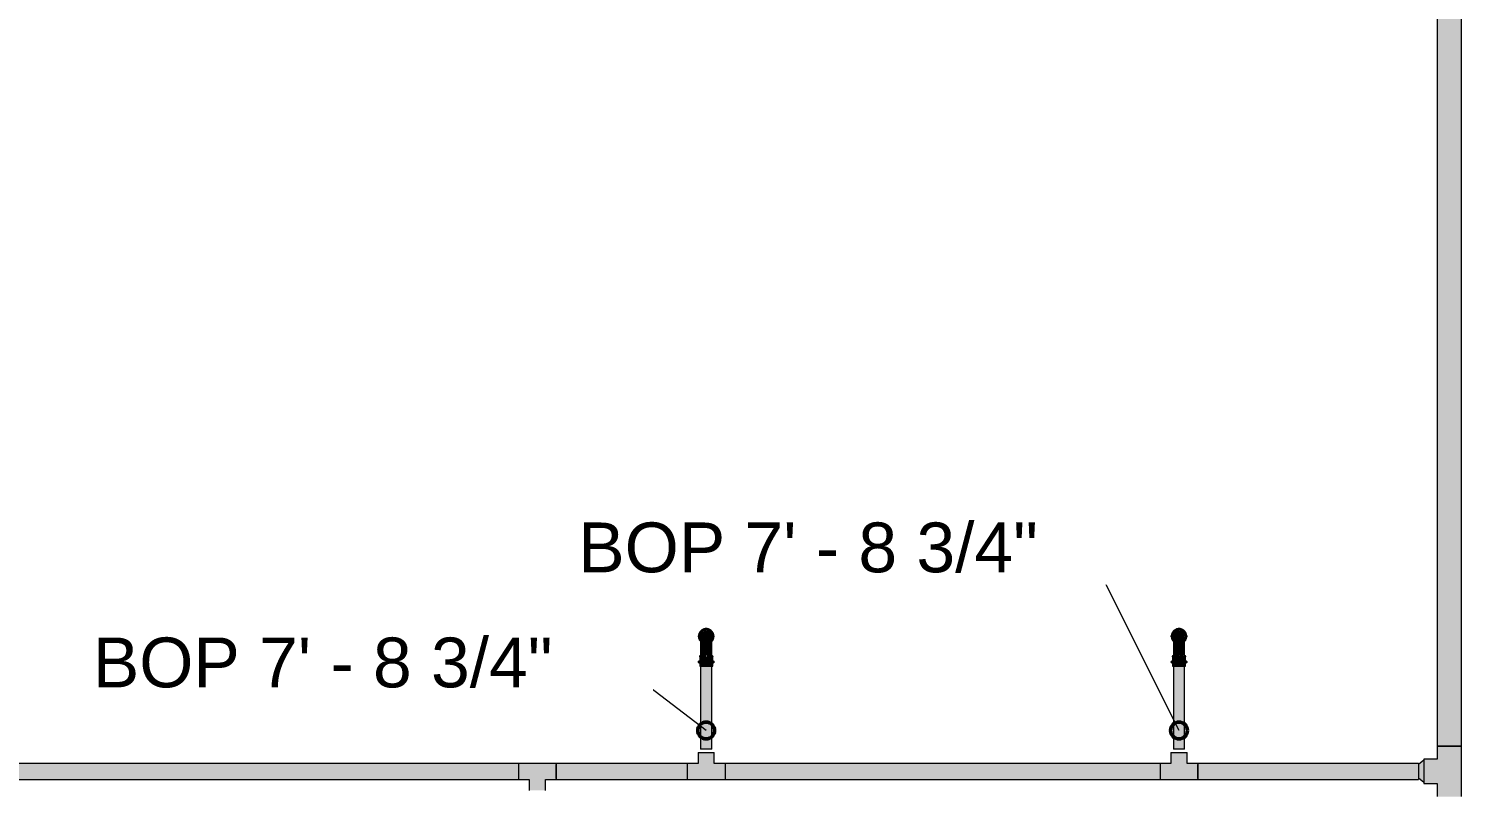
# Model space of a CAD drawing. Header units: inches. Extents: x -3385 to 41, y 7 to 1342.
# Drawn here: x -3176.1 to -3006.4, y 305.5 to 395.7 of the extents above; entities that cross this region are included whole.
import ezdxf

# ---------------------------------------------------------------- set-up
doc = ezdxf.new("R2010")
doc.units = ezdxf.units.IN
doc.header["$MEASUREMENT"] = 0
for name, color, linetype, lineweight in [('G-ANNO-DIMS', 111, 'Continuous', 9), ('P-PIPE', 3, 'Continuous', 9), ('P-PIPE-CNTR', 3, 'Continuous', 9)]:
    doc.layers.add(name, color=color, linetype=linetype, lineweight=lineweight)
doc.styles.add('Arial', font='arial.ttf', dxfattribs={"height": 5.901198})

# ---------------------------------------------------------------- blocks, each defined once
blk = doc.blocks.new('Victaulic-VicPress316-Elbow 90-45deg Style P568_P571 - Standard-V36-LOWER PARKING')
at = {"layer": 'P-PIPE'}
for points in [[(-3196.48, 323.12), (-3196.48, 323.37), (-3196.5, 323.41), (-3196.56, 323.63), (-3196.58, 323.74), (-3196.49, 324.09), (-3196.36, 324.28), (-3196.17, 324.41), (-3196.11, 324.44), (-3195.93, 324.48), (-3195.85, 324.49), (-3195.82, 324.51), (-3195.82, 324.65), (-3195.98, 324.64), (-3196.15, 324.59), (-3196.44, 324.41), (-3196.57, 324.26), (-3196.67, 324.08), (-3196.68, 323.92), (-3196.73, 323.74), (-3196.71, 323.58), (-3196.67, 323.41), (-3196.57, 323.23)], [(-3196.48, 323.37), (-3196.46, 323.86), (-3196.41, 324.02), (-3196.34, 324.14), (-3196.26, 324.22), (-3196.21, 324.27), (-3196.11, 324.33), (-3195.97, 324.38), (-3195.93, 324.39), (-3195.82, 324.4), (-3195.82, 324.51), (-3195.86, 324.49), (-3195.98, 324.48), (-3196.17, 324.41), (-3196.36, 324.28), (-3196.49, 324.09), (-3196.54, 323.96), (-3196.58, 323.74), (-3196.54, 323.52), (-3196.49, 323.39)], [(-3195.93, 322.35), (-3195.82, 322.35), (-3195.82, 324.4), (-3195.93, 324.39), (-3196.04, 324.36), (-3196.21, 324.27), (-3196.24, 324.25), (-3196.32, 324.17), (-3196.39, 324.07), (-3196.45, 323.91), (-3196.47, 323.86), (-3196.48, 323.42), (-3196.47, 322.35), (-3196.04, 322.35)], [(-3195.16, 323.12), (-3195.06, 323.23), (-3194.97, 323.41), (-3194.96, 323.56), (-3194.91, 323.74), (-3194.92, 323.9), (-3194.97, 324.08), (-3195.06, 324.26), (-3195.2, 324.41), (-3195.49, 324.59), (-3195.82, 324.58), (-3195.82, 324.51), (-3195.77, 324.49), (-3195.64, 324.48), (-3195.45, 324.4), (-3195.28, 324.28), (-3195.14, 324.08), (-3195.07, 323.86), (-3195.05, 323.74), (-3195.16, 323.28), (-3195.16, 323.13)], [(-3195.16, 323.37), (-3195.14, 323.39), (-3195.1, 323.52), (-3195.05, 323.74), (-3195.1, 323.97), (-3195.14, 324.09), (-3195.31, 324.31), (-3195.46, 324.41), (-3195.5, 324.43), (-3195.65, 324.48), (-3195.78, 324.49), (-3195.82, 324.49), (-3195.82, 324.4), (-3195.66, 324.38), (-3195.52, 324.33), (-3195.46, 324.29), (-3195.35, 324.2), (-3195.28, 324.11), (-3195.22, 324.02), (-3195.18, 323.89), (-3195.17, 323.86), (-3195.16, 323.4)], [(-3195.2, 322.35), (-3195.16, 322.35), (-3195.17, 323.86), (-3195.2, 323.97), (-3195.25, 324.07), (-3195.31, 324.17), (-3195.39, 324.25), (-3195.49, 324.31), (-3195.59, 324.36), (-3195.7, 324.39), (-3195.82, 324.39), (-3195.82, 322.35), (-3195.25, 322.35)], [(-3195.95, 320.56), (-3195.82, 320.56), (-3195.82, 320.85), (-3196.58, 320.85), (-3196.68, 320.8), (-3196.73, 320.71), (-3196.67, 320.61), (-3196.58, 320.56), (-3195.95, 320.56)], [(-3196.47, 320.85), (-3195.82, 320.85), (-3195.82, 321.3), (-3196.58, 321.3), (-3196.57, 320.85), (-3196.53, 320.85)], [(-3196.06, 321.3), (-3195.82, 321.3), (-3195.83, 321.52), (-3195.99, 321.49), (-3196.17, 321.5), (-3196.25, 321.5), (-3196.29, 321.52), (-3196.41, 321.49), (-3196.46, 321.5), (-3196.48, 321.52), (-3196.54, 321.44), (-3196.57, 321.37), (-3196.57, 321.3), (-3196.09, 321.3)], [(-3196.45, 321.49), (-3196.33, 321.51), (-3196.28, 321.52), (-3196.25, 321.5), (-3196.05, 321.5), (-3195.98, 321.49), (-3195.82, 321.52), (-3195.82, 322.35), (-3196.48, 322.35), (-3196.46, 321.5), (-3196.45, 321.49)], [(-3195.24, 321.49), (-3195.17, 321.5), (-3195.16, 321.52), (-3195.17, 322.35), (-3195.82, 322.35), (-3195.8, 321.52), (-3195.64, 321.49), (-3195.46, 321.5), (-3195.39, 321.5), (-3195.34, 321.52), (-3195.25, 321.49)], [(-3195.62, 321.3), (-3195.05, 321.3), (-3195.06, 321.38), (-3195.16, 321.52), (-3195.2, 321.49), (-3195.29, 321.5), (-3195.36, 321.52), (-3195.39, 321.5), (-3195.59, 321.5), (-3195.7, 321.5), (-3195.82, 321.52), (-3195.82, 321.3), (-3195.65, 321.3)], [(-3195.16, 320.85), (-3195.05, 320.85), (-3195.06, 321.3), (-3195.82, 321.3), (-3195.82, 320.85), (-3195.19, 320.85)], [(-3195.35, 320.56), (-3195.05, 320.56), (-3194.95, 320.61), (-3194.91, 320.71), (-3194.97, 320.81), (-3195.05, 320.85), (-3195.82, 320.85), (-3195.82, 320.56), (-3195.37, 320.56)], [(-3196.29, 320.22), (-3195.82, 320.22), (-3195.82, 320.56), (-3196.58, 320.56), (-3196.58, 320.22), (-3196.36, 320.22)], [(-3195.28, 320.22), (-3195.05, 320.22), (-3195.06, 320.56), (-3195.82, 320.56), (-3195.82, 320.22), (-3195.37, 320.22)]]:
    blk.add_hatch(color=256, dxfattribs=at).paths.add_polyline_path(points, flags=0)
for p, q in [((-3196.58, 321.3), (-3196.58, 320.85)), ((-3195.82, 320.85), (-3196.58, 320.85)), ((-3196.48, 322.35), (-3196.48, 321.46)), ((-3195.05, 320.85), (-3195.82, 320.85)), ((-3195.16, 321.46), (-3195.16, 322.35)), ((-3195.05, 320.85), (-3195.05, 321.3)), ((-3196.58, 320.56), (-3196.58, 320.22)), ((-3195.82, 320.56), (-3196.58, 320.56)), ((-3196.58, 320.22), (-3195.82, 320.22)), ((-3195.05, 320.56), (-3195.82, 320.56)), ((-3195.82, 320.22), (-3195.05, 320.22)), ((-3195.05, 320.22), (-3195.05, 320.56))]:
    blk.add_line(p, q, dxfattribs=at)
at = {"layer": 'P-PIPE', "flags": 128}
for points in [[(-3195.82, 324.65), (-3195.85, 324.65), (-3195.89, 324.65), (-3195.93, 324.65), (-3195.96, 324.64), (-3196, 324.64), (-3196.03, 324.63), (-3196.07, 324.62), (-3196.1, 324.61), (-3196.14, 324.6), (-3196.17, 324.58), (-3196.21, 324.57), (-3196.24, 324.55), (-3196.27, 324.53), (-3196.3, 324.52), (-3196.33, 324.5), (-3196.36, 324.47), (-3196.39, 324.45), (-3196.42, 324.43), (-3196.45, 324.4), (-3196.47, 324.38), (-3196.5, 324.35), (-3196.52, 324.32), (-3196.54, 324.3), (-3196.56, 324.27), (-3196.58, 324.24), (-3196.6, 324.2), (-3196.62, 324.17), (-3196.64, 324.14), (-3196.65, 324.11), (-3196.67, 324.07), (-3196.68, 324.04), (-3196.69, 324), (-3196.7, 323.97), (-3196.71, 323.93), (-3196.72, 323.9), (-3196.72, 323.86), (-3196.73, 323.83), (-3196.73, 323.79), (-3196.73, 323.75), (-3196.73, 323.72), (-3196.73, 323.68), (-3196.72, 323.64), (-3196.72, 323.61), (-3196.71, 323.57), (-3196.71, 323.54), (-3196.7, 323.5), (-3196.69, 323.47), (-3196.67, 323.43), (-3196.66, 323.4), (-3196.65, 323.36), (-3196.63, 323.33), (-3196.61, 323.3), (-3196.6, 323.27), (-3196.58, 323.24), (-3196.55, 323.21), (-3196.53, 323.18), (-3196.51, 323.15), (-3196.49, 323.12)], [(-3195.82, 324.51), (-3195.85, 324.51), (-3195.88, 324.51), (-3195.91, 324.5), (-3195.94, 324.5), (-3195.97, 324.49), (-3196, 324.49), (-3196.03, 324.48), (-3196.06, 324.47), (-3196.09, 324.46), (-3196.12, 324.45), (-3196.14, 324.44), (-3196.17, 324.42), (-3196.2, 324.41), (-3196.22, 324.39), (-3196.25, 324.38), (-3196.28, 324.36), (-3196.3, 324.34), (-3196.32, 324.32), (-3196.35, 324.3), (-3196.37, 324.28), (-3196.39, 324.25), (-3196.41, 324.23), (-3196.43, 324.21), (-3196.45, 324.18), (-3196.46, 324.16), (-3196.48, 324.13), (-3196.49, 324.1), (-3196.51, 324.08), (-3196.52, 324.05), (-3196.53, 324.02), (-3196.54, 323.99), (-3196.55, 323.96), (-3196.56, 323.93), (-3196.57, 323.9), (-3196.57, 323.87), (-3196.58, 323.84), (-3196.58, 323.81), (-3196.58, 323.78), (-3196.58, 323.75), (-3196.58, 323.72), (-3196.58, 323.69), (-3196.58, 323.66), (-3196.58, 323.63), (-3196.57, 323.6), (-3196.56, 323.57), (-3196.56, 323.54), (-3196.55, 323.51), (-3196.54, 323.48), (-3196.53, 323.45), (-3196.51, 323.42), (-3196.5, 323.4), (-3196.49, 323.37), (-3196.48, 323.35)], [(-3195.16, 323.11), (-3195.14, 323.13), (-3195.11, 323.16), (-3195.09, 323.19), (-3195.07, 323.22), (-3195.05, 323.25), (-3195.03, 323.28), (-3195.01, 323.31), (-3195, 323.35), (-3194.98, 323.38), (-3194.97, 323.41), (-3194.96, 323.45), (-3194.94, 323.48), (-3194.93, 323.52), (-3194.93, 323.55), (-3194.92, 323.59), (-3194.91, 323.62), (-3194.91, 323.66), (-3194.91, 323.7), (-3194.91, 323.73), (-3194.91, 323.77), (-3194.91, 323.81), (-3194.91, 323.84), (-3194.92, 323.88), (-3194.92, 323.91), (-3194.93, 323.95), (-3194.94, 323.99), (-3194.95, 324.02), (-3194.96, 324.05), (-3194.97, 324.09), (-3194.99, 324.12), (-3195, 324.16), (-3195.02, 324.19), (-3195.04, 324.22), (-3195.06, 324.25), (-3195.08, 324.28), (-3195.1, 324.31), (-3195.13, 324.34), (-3195.15, 324.36), (-3195.18, 324.39), (-3195.2, 324.42), (-3195.23, 324.44), (-3195.26, 324.46), (-3195.29, 324.48), (-3195.32, 324.5), (-3195.35, 324.52), (-3195.38, 324.54), (-3195.41, 324.56), (-3195.44, 324.57), (-3195.48, 324.59), (-3195.51, 324.6), (-3195.55, 324.61), (-3195.58, 324.62), (-3195.62, 324.63), (-3195.65, 324.64), (-3195.69, 324.65), (-3195.73, 324.65), (-3195.76, 324.65), (-3195.8, 324.65), (-3195.82, 324.65)], [(-3195.16, 323.35), (-3195.14, 323.38), (-3195.13, 323.41), (-3195.11, 323.44), (-3195.1, 323.47), (-3195.09, 323.49), (-3195.08, 323.52), (-3195.08, 323.55), (-3195.07, 323.58), (-3195.06, 323.61), (-3195.06, 323.64), (-3195.05, 323.67), (-3195.05, 323.7), (-3195.05, 323.73), (-3195.05, 323.77), (-3195.05, 323.8), (-3195.06, 323.83), (-3195.06, 323.86), (-3195.06, 323.89), (-3195.07, 323.92), (-3195.08, 323.95), (-3195.09, 323.98), (-3195.1, 324.01), (-3195.11, 324.03), (-3195.12, 324.06), (-3195.13, 324.09), (-3195.15, 324.12), (-3195.16, 324.14), (-3195.18, 324.17), (-3195.2, 324.19), (-3195.22, 324.22), (-3195.24, 324.24), (-3195.26, 324.26), (-3195.28, 324.29), (-3195.3, 324.31), (-3195.32, 324.33), (-3195.35, 324.35), (-3195.37, 324.37), (-3195.4, 324.38), (-3195.42, 324.4), (-3195.45, 324.41), (-3195.48, 324.43), (-3195.5, 324.44), (-3195.53, 324.45), (-3195.56, 324.47), (-3195.59, 324.47), (-3195.62, 324.48), (-3195.65, 324.49), (-3195.68, 324.5), (-3195.71, 324.5), (-3195.74, 324.51), (-3195.77, 324.51), (-3195.8, 324.51), (-3195.82, 324.51)], [(-3196.48, 323.74), (-3196.48, 323.74), (-3196.48, 323.74), (-3196.48, 323.73), (-3196.48, 323.73), (-3196.48, 323.72), (-3196.48, 323.7), (-3196.48, 323.69), (-3196.48, 323.67), (-3196.48, 323.65), (-3196.48, 323.63), (-3196.48, 323.61), (-3196.48, 323.59), (-3196.48, 323.56), (-3196.48, 323.53), (-3196.48, 323.5), (-3196.48, 323.47), (-3196.48, 323.43), (-3196.48, 323.4), (-3196.48, 323.36), (-3196.48, 323.32), (-3196.48, 323.28), (-3196.48, 323.24), (-3196.48, 323.19), (-3196.48, 323.15), (-3196.48, 323.1), (-3196.48, 323.05), (-3196.48, 323.01), (-3196.48, 322.96), (-3196.48, 322.91), (-3196.48, 322.85), (-3196.48, 322.8), (-3196.48, 322.75), (-3196.48, 322.7), (-3196.48, 322.64), (-3196.48, 322.59), (-3196.48, 322.53), (-3196.48, 322.48), (-3196.48, 322.42), (-3196.48, 322.36), (-3196.48, 322.35)], [(-3195.16, 322.35), (-3195.16, 322.41), (-3195.16, 322.46), (-3195.16, 322.52), (-3195.16, 322.57), (-3195.16, 322.63), (-3195.16, 322.68), (-3195.16, 322.73), (-3195.16, 322.79), (-3195.16, 322.84), (-3195.16, 322.89), (-3195.16, 322.94), (-3195.16, 322.99), (-3195.16, 323.04), (-3195.16, 323.09), (-3195.16, 323.14), (-3195.16, 323.18), (-3195.16, 323.23), (-3195.16, 323.27), (-3195.16, 323.31), (-3195.16, 323.35), (-3195.16, 323.39), (-3195.16, 323.42), (-3195.16, 323.46), (-3195.16, 323.49), (-3195.16, 323.52), (-3195.16, 323.55), (-3195.16, 323.58), (-3195.16, 323.6), (-3195.16, 323.63), (-3195.16, 323.65), (-3195.16, 323.67), (-3195.16, 323.68), (-3195.16, 323.7), (-3195.16, 323.71), (-3195.16, 323.72), (-3195.16, 323.73), (-3195.16, 323.74), (-3195.16, 323.74), (-3195.16, 323.74), (-3195.16, 323.74)], [(-3196.58, 320.56), (-3196.59, 320.56), (-3196.6, 320.56), (-3196.6, 320.56), (-3196.61, 320.56), (-3196.61, 320.56), (-3196.62, 320.57), (-3196.62, 320.57), (-3196.63, 320.57), (-3196.64, 320.57), (-3196.64, 320.57), (-3196.65, 320.58), (-3196.65, 320.58), (-3196.66, 320.58), (-3196.66, 320.58), (-3196.67, 320.59), (-3196.67, 320.59), (-3196.68, 320.59), (-3196.68, 320.6), (-3196.68, 320.6), (-3196.69, 320.61), (-3196.69, 320.61), (-3196.7, 320.61), (-3196.7, 320.62), (-3196.7, 320.62), (-3196.71, 320.63), (-3196.71, 320.63), (-3196.71, 320.64), (-3196.72, 320.64), (-3196.72, 320.65), (-3196.72, 320.65), (-3196.72, 320.66), (-3196.72, 320.67), (-3196.73, 320.67), (-3196.73, 320.68), (-3196.73, 320.68), (-3196.73, 320.69), (-3196.73, 320.69), (-3196.73, 320.7), (-3196.73, 320.71), (-3196.73, 320.71), (-3196.73, 320.72), (-3196.73, 320.72), (-3196.73, 320.73), (-3196.73, 320.73), (-3196.73, 320.74), (-3196.72, 320.75), (-3196.72, 320.75), (-3196.72, 320.76), (-3196.72, 320.76), (-3196.72, 320.77), (-3196.71, 320.77), (-3196.71, 320.78), (-3196.71, 320.78), (-3196.71, 320.79), (-3196.7, 320.79), (-3196.7, 320.8), (-3196.69, 320.8), (-3196.69, 320.81), (-3196.69, 320.81), (-3196.68, 320.81), (-3196.68, 320.82), (-3196.67, 320.82), (-3196.67, 320.83), (-3196.66, 320.83), (-3196.66, 320.83), (-3196.65, 320.83), (-3196.65, 320.84), (-3196.64, 320.84), (-3196.64, 320.84), (-3196.63, 320.84), (-3196.63, 320.85), (-3196.62, 320.85), (-3196.62, 320.85), (-3196.61, 320.85), (-3196.6, 320.85), (-3196.6, 320.85), (-3196.59, 320.85), (-3196.59, 320.85), (-3196.58, 320.85)], [(-3196.58, 321.3), (-3196.58, 321.31), (-3196.58, 321.33), (-3196.58, 321.34), (-3196.58, 321.35), (-3196.58, 321.36), (-3196.58, 321.37), (-3196.57, 321.38), (-3196.57, 321.39), (-3196.57, 321.4), (-3196.56, 321.41), (-3196.56, 321.42), (-3196.55, 321.43), (-3196.55, 321.44), (-3196.54, 321.45), (-3196.54, 321.46), (-3196.53, 321.47), (-3196.52, 321.48), (-3196.52, 321.48), (-3196.51, 321.49), (-3196.5, 321.5), (-3196.49, 321.51), (-3196.49, 321.51), (-3196.48, 321.52), (-3196.48, 321.52)], [(-3195.82, 320.85), (-3195.85, 320.85), (-3195.88, 320.85), (-3195.91, 320.85), (-3195.94, 320.85), (-3195.97, 320.85), (-3196, 320.85), (-3196.03, 320.85), (-3196.06, 320.85), (-3196.09, 320.85), (-3196.12, 320.85), (-3196.14, 320.85), (-3196.17, 320.85), (-3196.2, 320.85), (-3196.22, 320.85), (-3196.25, 320.85), (-3196.28, 320.85), (-3196.3, 320.85), (-3196.32, 320.85), (-3196.35, 320.85), (-3196.37, 320.85), (-3196.39, 320.85), (-3196.41, 320.85), (-3196.43, 320.85), (-3196.45, 320.85), (-3196.46, 320.85), (-3196.48, 320.85), (-3196.49, 320.85), (-3196.51, 320.85), (-3196.52, 320.85), (-3196.53, 320.85), (-3196.54, 320.85), (-3196.55, 320.85), (-3196.56, 320.85), (-3196.57, 320.85), (-3196.57, 320.85), (-3196.58, 320.85), (-3196.58, 320.85), (-3196.58, 320.85), (-3196.58, 320.85), (-3196.58, 320.85)], [(-3196.58, 320.85), (-3196.58, 320.85), (-3196.58, 320.85), (-3196.58, 320.85), (-3196.57, 320.85), (-3196.57, 320.85), (-3196.56, 320.85), (-3196.55, 320.85), (-3196.55, 320.85)], [(-3195.05, 320.85), (-3195.05, 320.85), (-3195.05, 320.85), (-3195.06, 320.85), (-3195.06, 320.85), (-3195.07, 320.85), (-3195.07, 320.85), (-3195.08, 320.85), (-3195.09, 320.85), (-3195.1, 320.85), (-3195.11, 320.85), (-3195.12, 320.85), (-3195.14, 320.85), (-3195.15, 320.85), (-3195.17, 320.85), (-3195.18, 320.85), (-3195.2, 320.85), (-3195.22, 320.85), (-3195.24, 320.85), (-3195.26, 320.85), (-3195.28, 320.85), (-3195.31, 320.85), (-3195.33, 320.85), (-3195.35, 320.85), (-3195.38, 320.85), (-3195.4, 320.85), (-3195.43, 320.85), (-3195.46, 320.85), (-3195.48, 320.85), (-3195.51, 320.85), (-3195.54, 320.85), (-3195.57, 320.85), (-3195.6, 320.85), (-3195.63, 320.85), (-3195.66, 320.85), (-3195.69, 320.85), (-3195.72, 320.85), (-3195.75, 320.85), (-3195.78, 320.85), (-3195.81, 320.85), (-3195.82, 320.85)], [(-3195.16, 321.52), (-3195.15, 321.52), (-3195.14, 321.51), (-3195.14, 321.5), (-3195.13, 321.49), (-3195.12, 321.48), (-3195.11, 321.48), (-3195.11, 321.47), (-3195.1, 321.46), (-3195.09, 321.45), (-3195.09, 321.44), (-3195.08, 321.43), (-3195.08, 321.42), (-3195.07, 321.41), (-3195.07, 321.4), (-3195.07, 321.39), (-3195.06, 321.38), (-3195.06, 321.37), (-3195.06, 321.36), (-3195.05, 321.35), (-3195.05, 321.34), (-3195.05, 321.33), (-3195.05, 321.32), (-3195.05, 321.31), (-3195.05, 321.3)], [(-3195.09, 320.85), (-3195.08, 320.85), (-3195.08, 320.85), (-3195.07, 320.85), (-3195.06, 320.85), (-3195.06, 320.85), (-3195.05, 320.85), (-3195.05, 320.85), (-3195.05, 320.85), (-3195.05, 320.85)], [(-3195.05, 320.85), (-3195.05, 320.85), (-3195.04, 320.85), (-3195.03, 320.85), (-3195.03, 320.85), (-3195.02, 320.85), (-3195.02, 320.85), (-3195.01, 320.85), (-3195.01, 320.84), (-3195, 320.84), (-3194.99, 320.84), (-3194.99, 320.84), (-3194.98, 320.84), (-3194.98, 320.83), (-3194.97, 320.83), (-3194.97, 320.83), (-3194.96, 320.82), (-3194.96, 320.82), (-3194.96, 320.82), (-3194.95, 320.81), (-3194.95, 320.81), (-3194.94, 320.8), (-3194.94, 320.8), (-3194.94, 320.79), (-3194.93, 320.79), (-3194.93, 320.79), (-3194.93, 320.78), (-3194.92, 320.78), (-3194.92, 320.77), (-3194.92, 320.76), (-3194.92, 320.76), (-3194.91, 320.75), (-3194.91, 320.75), (-3194.91, 320.74), (-3194.91, 320.74), (-3194.91, 320.73), (-3194.91, 320.73), (-3194.91, 320.72), (-3194.91, 320.71), (-3194.91, 320.71), (-3194.91, 320.7), (-3194.91, 320.7), (-3194.91, 320.69), (-3194.91, 320.69), (-3194.91, 320.68), (-3194.91, 320.67), (-3194.91, 320.67), (-3194.91, 320.66), (-3194.91, 320.66), (-3194.92, 320.65), (-3194.92, 320.65), (-3194.92, 320.64), (-3194.92, 320.64), (-3194.93, 320.63), (-3194.93, 320.63), (-3194.93, 320.62), (-3194.94, 320.62), (-3194.94, 320.61), (-3194.94, 320.61), (-3194.95, 320.6), (-3194.95, 320.6), (-3194.96, 320.6), (-3194.96, 320.59), (-3194.97, 320.59), (-3194.97, 320.59), (-3194.98, 320.58), (-3194.98, 320.58), (-3194.99, 320.58), (-3194.99, 320.57), (-3195, 320.57), (-3195, 320.57), (-3195.01, 320.57), (-3195.01, 320.57), (-3195.02, 320.56), (-3195.02, 320.56), (-3195.03, 320.56), (-3195.04, 320.56), (-3195.04, 320.56), (-3195.05, 320.56), (-3195.05, 320.56)], [(-3196.54, 320.56), (-3196.55, 320.56), (-3196.56, 320.56), (-3196.57, 320.56), (-3196.57, 320.56), (-3196.58, 320.56), (-3196.58, 320.56), (-3196.58, 320.56), (-3196.58, 320.56), (-3196.58, 320.56)], [(-3196.58, 320.56), (-3196.58, 320.56), (-3196.58, 320.56), (-3196.58, 320.56), (-3196.57, 320.56), (-3196.57, 320.56), (-3196.56, 320.56), (-3196.55, 320.56), (-3196.55, 320.56), (-3196.53, 320.56), (-3196.52, 320.56), (-3196.51, 320.56), (-3196.5, 320.56), (-3196.48, 320.56), (-3196.47, 320.56), (-3196.45, 320.56), (-3196.43, 320.56), (-3196.41, 320.56), (-3196.39, 320.56), (-3196.37, 320.56), (-3196.35, 320.56), (-3196.33, 320.56), (-3196.31, 320.56), (-3196.28, 320.56), (-3196.26, 320.56), (-3196.23, 320.56), (-3196.21, 320.56), (-3196.18, 320.56), (-3196.15, 320.56), (-3196.12, 320.56), (-3196.1, 320.56), (-3196.07, 320.56), (-3196.04, 320.56), (-3196.01, 320.56), (-3195.98, 320.56), (-3195.95, 320.56), (-3195.92, 320.56), (-3195.89, 320.56), (-3195.86, 320.56), (-3195.83, 320.56), (-3195.82, 320.56)], [(-3195.82, 320.56), (-3195.79, 320.56), (-3195.76, 320.56), (-3195.73, 320.56), (-3195.7, 320.56), (-3195.67, 320.56), (-3195.64, 320.56), (-3195.61, 320.56), (-3195.58, 320.56), (-3195.55, 320.56), (-3195.52, 320.56), (-3195.49, 320.56), (-3195.46, 320.56), (-3195.44, 320.56), (-3195.41, 320.56), (-3195.38, 320.56), (-3195.36, 320.56), (-3195.34, 320.56), (-3195.31, 320.56), (-3195.29, 320.56), (-3195.27, 320.56), (-3195.25, 320.56), (-3195.23, 320.56), (-3195.21, 320.56), (-3195.19, 320.56), (-3195.17, 320.56), (-3195.16, 320.56), (-3195.14, 320.56), (-3195.13, 320.56), (-3195.11, 320.56), (-3195.1, 320.56), (-3195.09, 320.56), (-3195.08, 320.56), (-3195.08, 320.56), (-3195.07, 320.56), (-3195.06, 320.56), (-3195.06, 320.56), (-3195.05, 320.56), (-3195.05, 320.56), (-3195.05, 320.56), (-3195.05, 320.56)], [(-3195.05, 320.56), (-3195.05, 320.56), (-3195.05, 320.56), (-3195.06, 320.56), (-3195.06, 320.56), (-3195.07, 320.56), (-3195.07, 320.56), (-3195.08, 320.56), (-3195.09, 320.56)]]:
    blk.add_lwpolyline(points, dxfattribs=at)

msp = doc.modelspace()

# ---------------------------------------------------------------- hatches: boundary and pattern name
at = {"layer": 'P-PIPE'}
for points in [[(-3008.19, 310.735), (-3007.818, 310.735), (-3007.818, 424.751), (-3009.255, 424.751), (-3009.25, 310.735), (-3008.19, 310.735)], [(-3007.818, 310.735), (-3006.38, 310.735), (-3006.38, 424.751), (-3007.818, 424.751), (-3007.818, 315.305)], [(-3095.818, 310.393), (-3095.818, 320.223), (-3096.475, 320.223), (-3096.475, 310.393), (-3095.988, 310.393)], [(-3095.16, 310.393), (-3095.163, 320.223), (-3095.818, 320.223), (-3095.818, 310.393), (-3095.182, 310.393)], [(-3039.818, 310.393), (-3039.818, 320.223), (-3040.475, 320.223), (-3040.475, 310.393), (-3039.988, 310.393)], [(-3039.16, 310.393), (-3039.163, 320.223), (-3039.818, 320.223), (-3039.818, 310.393), (-3039.182, 310.393)], [(-3006.43, 304.751), (-3006.381, 304.751), (-3006.381, 310.735), (-3009.255, 310.735), (-3009.25, 309.175), (-3007.818, 307.743), (-3009.255, 306.306), (-3009.255, 304.751), (-3006.573, 304.751)], [(-3010.81, 306.43), (-3010.81, 309.055), (-3011.466, 308.555), (-3011.453, 306.92), (-3010.845, 306.457)], [(-3009.337, 306.306), (-3009.255, 306.306), (-3007.818, 307.743), (-3009.255, 309.18), (-3010.81, 309.18), (-3010.81, 306.306)], [(-3118.062, 307.743), (-3118.062, 308.693), (-3193.573, 308.693), (-3193.573, 307.743), (-3118.367, 307.743)], [(-3193.573, 306.793), (-3118.062, 306.793), (-3118.062, 307.743), (-3193.573, 307.743), (-3193.573, 306.824)], [(-3113.573, 306.792), (-3113.573, 308.694), (-3118.062, 308.694), (-3118.062, 306.792), (-3116.768, 306.792), (-3115.818, 307.743), (-3114.867, 306.792)], [(-3113.573, 307.743), (-3098.062, 307.743), (-3098.062, 308.693), (-3113.573, 308.693), (-3113.573, 307.989)], [(-3100.892, 306.793), (-3098.062, 306.793), (-3098.062, 307.743), (-3113.573, 307.743), (-3113.573, 306.793)], [(-3093.573, 306.792), (-3093.573, 308.694), (-3094.867, 308.694), (-3095.818, 307.743), (-3096.768, 308.694), (-3098.062, 308.694), (-3098.062, 306.792)], [(-3083.417, 307.743), (-3042.062, 307.743), (-3042.062, 308.693), (-3093.573, 308.693), (-3093.573, 307.743)], [(-3093.573, 306.793), (-3042.062, 306.793), (-3042.062, 307.743), (-3093.573, 307.743), (-3093.573, 306.824)], [(-3037.573, 306.792), (-3037.573, 308.694), (-3038.867, 308.694), (-3039.818, 307.743), (-3040.768, 308.694), (-3042.062, 308.694), (-3042.062, 306.792)], [(-3037.573, 307.743), (-3011.466, 307.743), (-3011.466, 308.693), (-3037.573, 308.693), (-3037.573, 307.925)], [(-3013.518, 306.793), (-3011.466, 306.793), (-3011.466, 307.743), (-3037.573, 307.743), (-3037.573, 306.793), (-3030.993, 306.793)]]:
    msp.add_hatch(color=256, dxfattribs=at).paths.add_polyline_path(points, flags=0)
h = msp.add_hatch(color=256, dxfattribs=at)
h.paths.add_polyline_path([(-3094.901, 308.659), (-3094.867, 308.694), (-3094.867, 309.987), (-3094.901, 309.987), (-3094.901, 308.661)], flags=0)
h.paths.add_polyline_path([(-3096.734, 309.987), (-3096.768, 309.987), (-3096.768, 308.694), (-3096.734, 308.661)], flags=0)
h.paths.add_polyline_path([(-3095.818, 307.743), (-3094.901, 308.659), (-3094.901, 309.987), (-3096.734, 309.987), (-3096.734, 308.659), (-3096, 307.925)], flags=0)
h = msp.add_hatch(color=256, dxfattribs=at)
h.paths.add_polyline_path([(-3038.901, 308.659), (-3038.867, 308.694), (-3038.867, 309.987), (-3038.901, 309.987), (-3038.901, 308.661)], flags=0)
h.paths.add_polyline_path([(-3040.734, 309.987), (-3040.768, 309.987), (-3040.768, 308.694), (-3040.734, 308.661)], flags=0)
h.paths.add_polyline_path([(-3039.818, 307.743), (-3038.901, 308.659), (-3038.901, 309.987), (-3040.734, 309.987), (-3040.734, 308.659), (-3040, 307.925)], flags=0)
h = msp.add_hatch(color=256, dxfattribs=at)
h.paths.add_polyline_path([(-3116.768, 305.499), (-3116.734, 305.499), (-3116.736, 306.824), (-3116.768, 306.792)], flags=0)
h.paths.add_polyline_path([(-3114.901, 305.499), (-3114.867, 305.499), (-3114.867, 306.792), (-3114.901, 306.824)], flags=0)
h.paths.add_polyline_path([(-3115.572, 305.499), (-3114.901, 305.499), (-3114.901, 306.827), (-3115.818, 307.743), (-3116.734, 306.827), (-3116.734, 305.499), (-3115.635, 305.499)], flags=0)

# ---------------------------------------------------------------- linework, layer by layer
at = {"layer": 'G-ANNO-DIMS'}
for p, q in [((-3050.745, 334.421), (-3055.412, 334.421)), ((-3039.818, 312.582), (-3050.745, 334.421)), ((-3106.555, 320.795), (-3112.901, 320.795)), ((-3095.818, 312.582), (-3106.555, 320.795))]:
    msp.add_line(p, q, dxfattribs=at)
at = {"layer": 'G-ANNO-DIMS', "lineweight": 50}
for centre in [(-3095.818, 312.582), (-3039.818, 312.582)]:
    msp.add_circle(centre, 1, dxfattribs=at)
at = {"layer": 'P-PIPE'}
for p, q in [((-3009.255, 424.751), (-3009.255, 310.735)), ((-3006.38, 310.735), (-3006.38, 424.751)), ((-3096.475, 320.223), (-3096.475, 310.393)), ((-3095.16, 310.393), (-3095.16, 320.223)), ((-3040.475, 320.223), (-3040.475, 310.393)), ((-3039.16, 310.393), (-3039.16, 320.223)), ((-3009.255, 310.735), (-3009.255, 309.18)), ((-3008.536, 310.735), (-3009.255, 310.735)), ((-3009.206, 310.735), (-3009.063, 310.735)), ((-3009.062, 310.735), (-3008.834, 310.735)), ((-3008.834, 310.735), (-3008.536, 310.735)), ((-3008.536, 310.735), (-3008.19, 310.735)), ((-3007.818, 310.735), (-3008.536, 310.735)), ((-3008.19, 310.735), (-3007.818, 310.735)), ((-3007.818, 310.735), (-3007.446, 310.735)), ((-3006.38, 310.735), (-3007.818, 310.735)), ((-3007.446, 310.735), (-3007.099, 310.735)), ((-3007.099, 310.735), (-3006.801, 310.735)), ((-3006.801, 310.735), (-3006.573, 310.735)), ((-3006.573, 310.735), (-3006.43, 310.735)), ((-3006.381, 304.751), (-3006.381, 310.735)), ((-3096.768, 309.987), (-3096.768, 308.694)), ((-3096.768, 309.987), (-3094.867, 309.987)), ((-3095.248, 310.393), (-3096.475, 310.393)), ((-3095.182, 310.393), (-3095.248, 310.393)), ((-3095.16, 310.393), (-3095.182, 310.393)), ((-3094.867, 308.694), (-3094.867, 309.987)), ((-3040.768, 309.987), (-3040.768, 308.694)), ((-3040.768, 309.987), (-3038.867, 309.987)), ((-3039.182, 310.393), (-3040.475, 310.393)), ((-3039.16, 310.393), (-3039.182, 310.393)), ((-3038.867, 308.694), (-3038.867, 309.987)), ((-3010.81, 309.055), (-3011.466, 308.555)), ((-3009.255, 309.18), (-3010.81, 309.18)), ((-3118.062, 308.693), (-3193.573, 308.693)), ((-3113.573, 308.694), (-3118.062, 308.694)), ((-3098.062, 308.693), (-3113.573, 308.693)), ((-3113.573, 308.415), (-3113.573, 308.566)), ((-3113.573, 308.218), (-3113.573, 308.415)), ((-3113.573, 307.989), (-3113.573, 308.218)), ((-3113.573, 307.497), (-3113.573, 307.989)), ((-3113.573, 307.268), (-3113.573, 307.497)), ((-3113.573, 307.071), (-3113.573, 307.267)), ((-3096.768, 308.694), (-3098.062, 308.694)), ((-3098.062, 308.566), (-3098.062, 308.415)), ((-3098.062, 308.415), (-3098.062, 308.218)), ((-3098.062, 308.218), (-3098.062, 307.989)), ((-3098.062, 307.989), (-3098.062, 307.497)), ((-3098.062, 307.497), (-3098.062, 307.268)), ((-3098.062, 307.267), (-3098.062, 307.071)), ((-3093.573, 308.694), (-3094.867, 308.694)), ((-3042.062, 308.693), (-3093.573, 308.693)), ((-3040.768, 308.694), (-3042.062, 308.694)), ((-3037.573, 308.694), (-3038.867, 308.694)), ((-3011.466, 308.693), (-3037.573, 308.693)), ((-3037.573, 308.415), (-3037.573, 308.566)), ((-3037.573, 308.218), (-3037.573, 308.415)), ((-3037.573, 307.989), (-3037.573, 308.218)), ((-3037.573, 307.497), (-3037.573, 307.989)), ((-3037.573, 307.268), (-3037.573, 307.497)), ((-3037.573, 307.071), (-3037.573, 307.267)), ((-3011.466, 308.693), (-3011.466, 306.793)), ((-3193.573, 306.793), (-3118.062, 306.793)), ((-3118.062, 306.792), (-3116.768, 306.792)), ((-3116.768, 306.792), (-3116.768, 305.499)), ((-3114.867, 306.792), (-3113.573, 306.792)), ((-3114.867, 305.499), (-3114.867, 306.792)), ((-3113.573, 306.92), (-3113.573, 307.07)), ((-3113.573, 306.793), (-3098.062, 306.793)), ((-3098.062, 307.07), (-3098.062, 306.92)), ((-3098.062, 306.792), (-3093.573, 306.792)), ((-3093.573, 306.793), (-3042.062, 306.793)), ((-3042.062, 306.792), (-3037.573, 306.792)), ((-3037.573, 306.92), (-3037.573, 307.07)), ((-3037.573, 306.793), (-3011.466, 306.793)), ((-3010.81, 306.43), (-3011.466, 306.93)), ((-3010.81, 306.306), (-3009.255, 306.306)), ((-3009.255, 306.306), (-3009.255, 304.751))]:
    msp.add_line(p, q, dxfattribs=at)
for centre, major_axis, start_param, end_param in [((-3010.81, 307.743), (0, 1.437), 0, 3.1415927), ((-3118.062, 307.743), (0, 0.951), 0, 3.1415927), ((-3118.062, 307.743), (0, 0.95), 0.5235988, 0.7844327), ((-3118.062, 307.743), (0, 0.95), 0.7853982, 1.0466737), ((-3118.062, 307.743), (0, 0.95), 1.0471976, 1.3087641), ((-3118.062, 307.743), (0, 0.95), 1.3089969, 1.5707963), ((-3118.062, 307.743), (0, 0.95), 1.5707963, 1.8325957), ((-3118.062, 307.743), (0, 0.95), 1.8328286, 2.0943951), ((-3118.062, 307.743), (0, 0.95), 2.094919, 2.3561945), ((-3113.573, 307.743), (0, 0.951), 0, 3.1415927), ((-3098.062, 307.743), (0, 0.951), 0, 3.1415927), ((-3093.573, 307.743), (0, 0.951), 0, 3.1415927), ((-3093.573, 307.743), (0, 0.95), 0.5235988, 0.7844327), ((-3093.573, 307.743), (0, 0.95), 0.7853983, 1.0466737), ((-3093.573, 307.743), (0, 0.95), 1.0471975, 1.3087641), ((-3093.573, 307.743), (0, 0.95), 1.308997, 1.5707963), ((-3093.573, 307.743), (0, 0.95), 1.5707963, 1.8325957), ((-3093.573, 307.743), (0, 0.95), 1.8328286, 2.0943951), ((-3093.573, 307.743), (0, 0.95), 2.0949191, 2.3561945), ((-3042.062, 307.743), (0, 0.951), 0, 3.1415927), ((-3042.062, 307.743), (0, 0.95), 0.5235988, 0.7844327), ((-3042.062, 307.743), (0, 0.95), 0.7853982, 1.0466737), ((-3042.062, 307.743), (0, 0.95), 1.0471976, 1.3087641), ((-3042.062, 307.743), (0, 0.95), 1.3089969, 1.5707963), ((-3042.062, 307.743), (0, 0.95), 1.5707963, 1.8325957), ((-3042.062, 307.743), (0, 0.95), 1.8328286, 2.0943951), ((-3042.062, 307.743), (0, 0.95), 2.094919, 2.3561945), ((-3037.573, 307.743), (0, 0.951), 0, 3.1415927), ((-3118.062, 307.743), (0, 0.95), 2.35716, 2.617994), ((-3093.573, 307.743), (0, 0.95), 2.35716, 2.6179939), ((-3042.062, 307.743), (0, 0.95), 2.35716, 2.617994)]:
    msp.add_ellipse(centre, major_axis=major_axis, ratio=0.0000029, start_param=start_param, end_param=end_param, dxfattribs=at)
at = {"layer": 'P-PIPE-CNTR'}
for p, q in [((-3095.818, 324.481), (-3095.818, 324.743)), ((-3039.818, 324.481), (-3039.818, 324.743)), ((-3096.818, 323.743), (-3096.553, 323.743)), ((-3095.082, 323.743), (-3094.818, 323.743)), ((-3040.818, 323.743), (-3040.553, 323.743)), ((-3039.082, 323.743), (-3038.818, 323.743))]:
    msp.add_line(p, q, dxfattribs=at)

# ---------------------------------------------------------------- block references
at = {"layer": 'P-PIPE'}
for p in [(100, 0), (156, 0)]:
    msp.add_blockref('Victaulic-VicPress316-Elbow 90-45deg Style P568_P571 - Standard-V36-LOWER PARKING', p, dxfattribs=at)

# ---------------------------------------------------------------- next in the draw order: texts
at = {"layer": 'G-ANNO-DIMS', "char_height": 5.9012, "width": 64.872, "attachment_point": 1, "line_spacing_factor": 0.938532, "style": 'Arial', "bg_fill": 3, "box_fill_scale": 1.25, "bg_fill_color": 0, "bg_fill_transparency": 0}
for insert in [(-3110.972, 337.225), (-3168.461, 323.599)]:
    msp.add_mtext('BOP 7\' - 8 3/4"', dxfattribs=dict(at, insert=insert))

doc.saveas('drawing.dxf')
